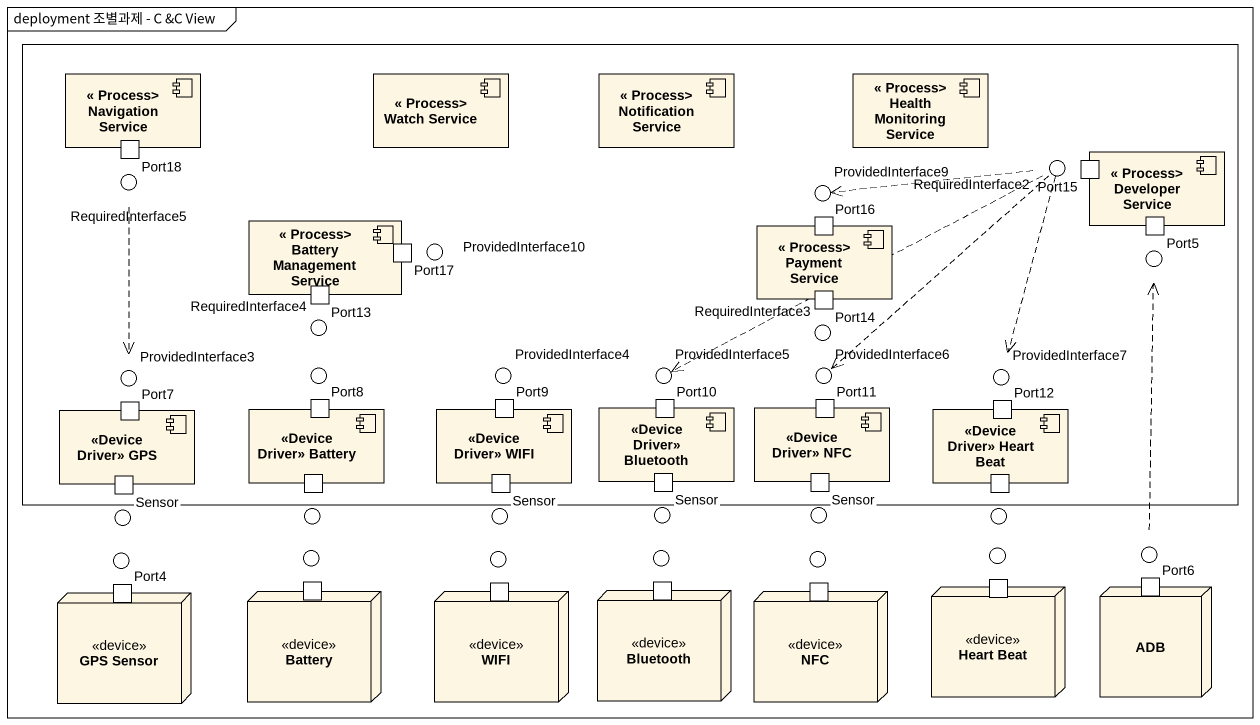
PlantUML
@startuml
mainframe deployment 조별과제 - C &C View
rectangle " " as rectangle1 {
  component "<< Process> Navigation Service" as Process_Navigation_Service {
    port Port18
  }
  component "<< Process> Watch Service" as Process_Watch_Service
  component "<< Process> Notification Service" as Process_Notification_Service
  component "<< Process> Health Monitoring Service" as Process_Health_Monitoring
  component "<< Process> Developer Service" as Process_Developer_Service {
    port Port15
    port Port5
  }
  component "<< Process> Battery Management Service" as Process_Battery_Management {
    port Port17
    port Port13
  }
  component "<< Process> Payment Service" as Process_Payment_Service {
    port Port16
    port Port14
  }
  component "<<Device Driver>> GPS" as Device_Driver_GPS {
    port Port7
    port Sensor
  }
  component "<<Device Driver>> Battery" as Device_Driver_Battery {
    port Port8
    port " " as port1
  }
  component "<<Device Driver>> WIFI" as Device_Driver_WIFI {
    port Port9
    port "Sensor" as Sensor_2
  }
  component "<<Device Driver>> Bluetooth" as Device_Driver_Bluetooth {
    port Port10
    port "Sensor" as Sensor_3
  }
  component "<<Device Driver>> NFC" as Device_Driver_NFC {
    port Port11
    port "Sensor" as Sensor_4
  }
  component "<<Device Driver>> Heart Beat" as Device_Driver_Heart_Beat {
    port Port12
    port " " as port2
  }
}
() RequiredInterface5
() ProvidedInterface9
() RequiredInterface2
() ProvidedInterface10
() " " as lollipop1
() RequiredInterface4
() RequiredInterface3
() ProvidedInterface3
() " " as lollipop2
() ProvidedInterface4
() ProvidedInterface5
() ProvidedInterface6
() ProvidedInterface7
() " " as lollipop3
() " " as lollipop4
() " " as lollipop5
() " " as lollipop6
() " " as lollipop7
() " " as lollipop8
() " " as lollipop9
() " " as lollipop10
() " " as lollipop11
() " " as lollipop12
() " " as lollipop13
() " " as lollipop14
() " " as lollipop15
node "GPS Sensor" as GPS_Sensor <<device>> {
  port Port4
}
node Battery <<device>> {
  port " " as port3
}
node WIFI <<device>> {
  port " " as port4
}
node Bluetooth <<device>> {
  port " " as port5
}
node NFC <<device>> {
  port " " as port6
}
node "Heart Beat" as Heart_Beat <<device>> {
  port " " as port7
}
node ADB {
  port Port6
}
rectangle1 -left- RequiredInterface5
rectangle1 -right- ProvidedInterface9
rectangle1 -right- RequiredInterface2
rectangle1 -left- ProvidedInterface10
rectangle1 -right- lollipop1
rectangle1 -left- RequiredInterface4
rectangle1 -right- RequiredInterface3
rectangle1 -left- ProvidedInterface3
rectangle1 -left- lollipop2
rectangle1 -- ProvidedInterface4
rectangle1 -- ProvidedInterface5
rectangle1 -right- ProvidedInterface6
rectangle1 -right- ProvidedInterface7
RequiredInterface5 ..> ProvidedInterface3
RequiredInterface2 .left.> ProvidedInterface9
RequiredInterface2 .left.> ProvidedInterface5
RequiredInterface2 ..> ProvidedInterface6
RequiredInterface2 ..> ProvidedInterface7
lollipop15 .up.> lollipop1
@enduml
